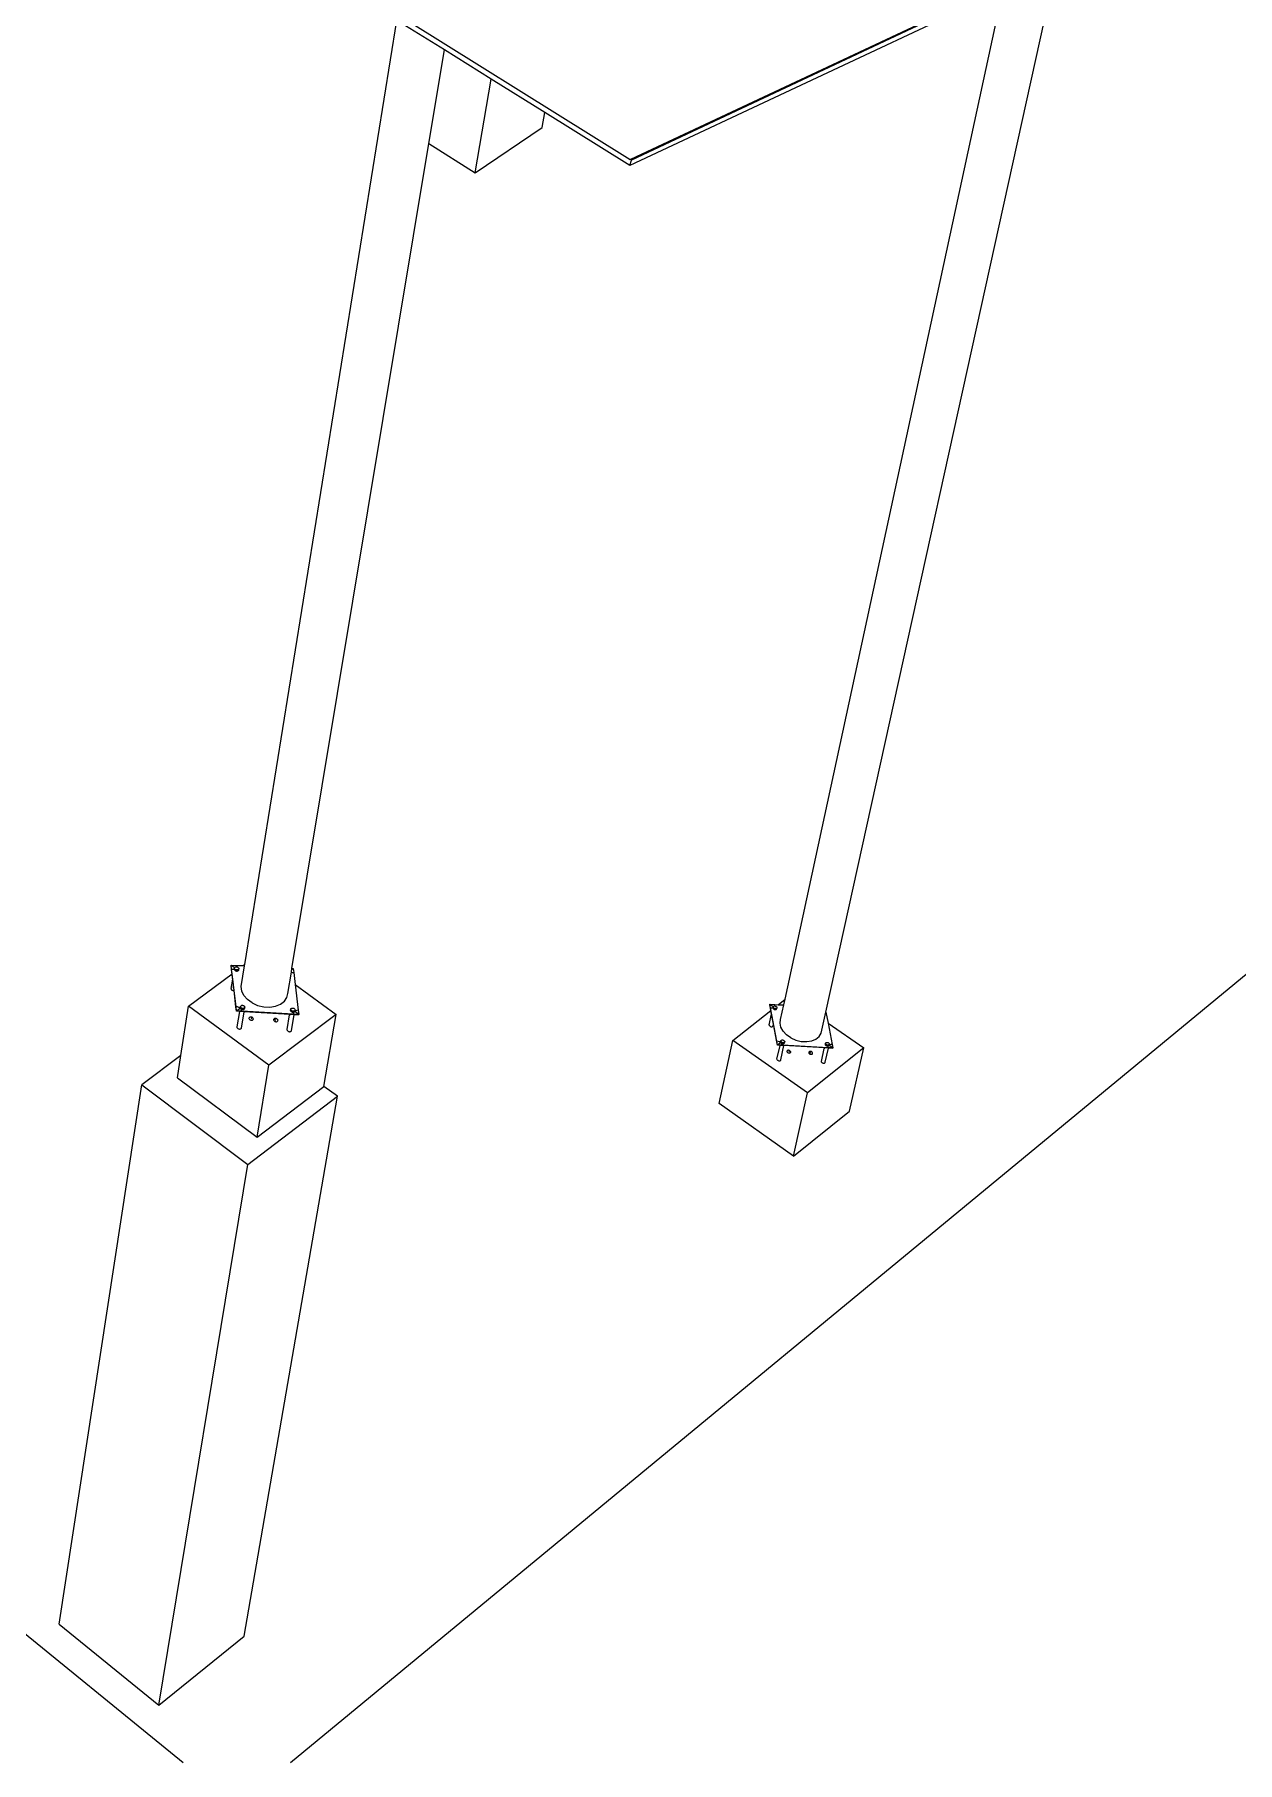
# Model space of a CAD drawing. Header units: inches. Extents: x -1925 to 2960, y -1726 to 1726.
# Drawn here: x 955 to 1774, y -1726 to -549 of the extents above; entities that cross this region are included whole.
import ezdxf

# ---------------------------------------------------------------- set-up
doc = ezdxf.new("R2010")
doc.units = ezdxf.units.IN
doc.header["$MEASUREMENT"] = 0

msp = doc.modelspace()

# ---------------------------------------------------------------- linework, layer by layer
for p, q in [((-1358.5, 240.4), (1056, -1726)), ((1129.2, -1726), (2617.3, -498.7)), ((1493.9, -1214.8), (1650.9, -502.7)), ((1176.2, -518.8), (1360.6, -633.9)), ((1600.6, -525.2), (1360.3, -638.2)), ((1601.2, -521.2), (1360.9, -634.1)), ((1601.8, -521.5), (1361.5, -634.4)), ((1466.2, -1206.1), (1614.4, -519.8)), ((1098, -1182.4), (1201.7, -539.2)), ((1234.1, -559.4), (1201.7, -539.2)), ((1223.5, -623), (1234.1, -559.4)), ((1265.9, -579.3), (1234.1, -559.4)), ((1255, -643), (1265.9, -579.3)), ((1302.4, -602.1), (1265.9, -579.3)), ((1300.6, -612.3), (1302.4, -602.1)), ((1360.3, -638.2), (1302.4, -602.1)), ((1130.2, -1185.2), (1223.5, -623)), ((1223.5, -623), (1255, -643)), ((1255, -643), (1300.6, -612.3)), ((1360.3, -638.2), (1361.5, -634.4)), ((1360.9, -634.1), (1360.6, -633.9)), ((1361.5, -634.4), (1360.9, -634.1)), ((1059.7, -1210.7), (1089.4, -1188.7)), ((1088.7, -1183.1), (1088.8, -1182.8)), ((1089.1, -1185.8), (1088.7, -1183.1)), ((1089.1, -1185.5), (1088.8, -1182.8)), ((1088.8, -1182.8), (1092.5, -1183)), ((1088.8, -1182.8), (1091.2, -1184.5)), ((1089.1, -1185.5), (1090.1, -1185.5)), ((1092.1, -1211.2), (1089.1, -1185.5)), ((1089.1, -1185.8), (1089.1, -1185.5)), ((1089.4, -1188.7), (1089.1, -1185.8)), ((1089.8, -1192.5), (1089.4, -1188.7)), ((1090.1, -1185.5), (1090.9, -1185.2)), ((1090.9, -1185.2), (1091, -1185.2)), ((1091.1, -1185.2), (1090.9, -1185.4)), ((1090.9, -1185.4), (1090.9, -1185.7)), ((1091, -1185.5), (1090.9, -1185.7)), ((1090.9, -1185.7), (1091, -1186)), ((1091, -1185.2), (1091.1, -1184.7)), ((1091, -1185.2), (1091.1, -1185.1)), ((1091, -1185.4), (1091.1, -1185.2)), ((1091.1, -1185.2), (1091, -1185.3)), ((1091, -1185.3), (1091, -1185.2)), ((1091, -1185.3), (1091, -1185.5)), ((1091, -1185.4), (1091, -1185.3)), ((1091, -1185.7), (1091, -1185.4)), ((1091.1, -1186), (1091, -1185.7)), ((1091, -1186), (1091.2, -1186.3)), ((1091.1, -1184.7), (1091.2, -1184.5)), ((1091.1, -1185), (1091.1, -1184.7)), ((1091.1, -1185.1), (1091.1, -1185)), ((1091.1, -1185.1), (1091.1, -1185.2)), ((1091.1, -1185.1), (1091.1, -1185.1)), ((1091.1, -1185.2), (1091.1, -1185.1)), ((1091.1, -1185.1), (1091.1, -1185.2)), ((1091.1, -1185.2), (1091.1, -1185.2)), ((1091.2, -1185.3), (1091.1, -1185.2)), ((1091.2, -1186.2), (1091.1, -1186)), ((1091.2, -1184.5), (1091.4, -1184.3)), ((1091.3, -1185.5), (1091.2, -1185.3)), ((1091.2, -1186.2), (1091.5, -1186.5)), ((1091.2, -1186.3), (1091.5, -1186.5)), ((1091.6, -1185.8), (1091.3, -1185.5)), ((1091.4, -1184.3), (1091.7, -1184.1)), ((1091.8, -1186.7), (1091.5, -1186.5)), ((1091.5, -1186.5), (1091.8, -1186.7)), ((1091.9, -1186), (1091.6, -1185.8)), ((1091.7, -1184.1), (1092, -1184.1)), ((1091.8, -1186.7), (1092.2, -1186.8)), ((1091.8, -1186.7), (1092.1, -1186.8)), ((1092.3, -1186.1), (1091.9, -1186)), ((1092, -1184.1), (1092.3, -1184.1)), ((1092.1, -1186.8), (1092.5, -1186.9)), ((1092.2, -1186.8), (1092.5, -1186.8)), ((1092.3, -1184.1), (1092.5, -1183.7)), ((1092.3, -1184.1), (1092.4, -1184)), ((1092.6, -1186.1), (1092.3, -1186.1)), ((1092.4, -1184), (1092.8, -1184.1)), ((1092.5, -1183.7), (1092.5, -1183)), ((1092.5, -1183), (1096.8, -1183.2)), ((1092.9, -1186.8), (1092.5, -1186.8)), ((1092.5, -1186.9), (1092.5, -1186.8)), ((1092.5, -1186.9), (1092.9, -1186.9)), ((1093, -1186.1), (1092.6, -1186.1)), ((1092.8, -1184.1), (1093.1, -1184.2)), ((1092.9, -1186.8), (1093.2, -1186.7)), ((1092.9, -1186.9), (1093.3, -1186.8)), ((1093.3, -1186), (1093, -1186.1)), ((1093.1, -1184.2), (1093.4, -1184.4)), ((1093.5, -1186.6), (1093.2, -1186.7)), ((1093.6, -1185.9), (1093.3, -1186)), ((1093.3, -1186.8), (1093.5, -1186.6)), ((1093.4, -1184.4), (1093.7, -1184.6)), ((1093.5, -1186.6), (1093.7, -1186.4)), ((1093.5, -1186.6), (1093.7, -1186.4)), ((1093.8, -1185.7), (1093.6, -1185.9)), ((1093.7, -1184.6), (1093.9, -1184.9)), ((1093.8, -1186.1), (1093.7, -1186.4)), ((1093.7, -1186.4), (1093.9, -1186.1)), ((1093.9, -1185.4), (1093.8, -1185.7)), ((1093.9, -1185.8), (1093.8, -1185.7)), ((1093.8, -1185.7), (1093.8, -1185.7)), ((1093.9, -1185.9), (1093.8, -1185.7)), ((1093.8, -1185.8), (1093.8, -1185.9)), ((1093.8, -1185.9), (1093.8, -1185.9)), ((1093.8, -1185.9), (1093.8, -1186.1)), ((1093.8, -1185.9), (1093.8, -1185.9)), ((1093.8, -1186.1), (1093.9, -1185.9)), ((1093.8, -1185.9), (1093.9, -1185.9)), ((1093.9, -1184.9), (1093.9, -1185.2)), ((1093.9, -1185.2), (1093.9, -1185.4)), ((1093.9, -1185.8), (1093.9, -1185.4)), ((1093.9, -1185.9), (1093.9, -1185.8)), ((1093.9, -1185.9), (1093.9, -1185.8)), ((1093.9, -1185.9), (1093.9, -1185.9)), ((1093.9, -1185.9), (1093.9, -1185.9)), ((1093.9, -1185.9), (1093.9, -1185.9)), ((1093.9, -1185.9), (1093.9, -1185.9)), ((1093.9, -1185.9), (1093.9, -1185.9)), ((1093.9, -1186.1), (1093.9, -1185.9)), ((1095.6, -1197.5), (1097.8, -1183.3)), ((1096.8, -1183.2), (1098, -1182.4)), ((1096.8, -1183.2), (1097.8, -1183.3)), ((1097.8, -1183.3), (1098, -1182.4)), ((1127.4, -1202.1), (1129.8, -1187.6)), ((1129.8, -1187.6), (1130.2, -1185.2)), ((1129.8, -1187.6), (1130.4, -1187.8)), ((1130, -1185.8), (1130.9, -1185.2)), ((1130.2, -1185.2), (1131, -1185.2)), ((1130.4, -1187.8), (1131.4, -1187.9)), ((1131, -1185.2), (1131.4, -1187.9)), ((1131.4, -1187.9), (1132.4, -1196.1)), ((1088.8, -1198.7), (1089.8, -1192.5)), ((1088.8, -1198.7), (1088.8, -1199)), ((1088.9, -1198.7), (1088.8, -1198.7)), ((1088.9, -1199.3), (1088.8, -1199)), ((1089.1, -1199.6), (1088.9, -1199.3)), ((1089.1, -1199.6), (1089.3, -1199.8)), ((1089.3, -1199.8), (1089.6, -1200)), ((1089.6, -1200), (1090, -1200.1)), ((1090.7, -1200.2), (1089.8, -1192.5)), ((1090.2, -1198), (1090, -1198)), ((1090, -1200.1), (1090.4, -1200.2)), ((1090.3, -1198.1), (1090.2, -1198)), ((1090.4, -1200.2), (1090.7, -1200.2)), ((1092, -1211.5), (1090.7, -1200.2)), ((1096, -1200.5), (1095.6, -1197.5)), ((1097.4, -1203.5), (1096, -1200.5)), ((1132.4, -1196.1), (1160.4, -1216.5)), ((1132.4, -1196.1), (1134.5, -1213.6)), ((1054.4, -1244.5), (1059.7, -1210.7)), ((1114.5, -1251), (1059.7, -1210.7)), ((1092, -1211.5), (1092.1, -1211.2)), ((1092.3, -1214.3), (1092, -1211.5)), ((1093, -1211.3), (1092.1, -1211.2)), ((1092.4, -1213.9), (1092.1, -1211.2)), ((1092.4, -1213.9), (1094.8, -1212.2)), ((1094, -1211.7), (1093, -1211.3)), ((1094.8, -1212.1), (1094, -1211.7)), ((1095.5, -1212.7), (1094.8, -1212.1)), ((1095.1, -1211.3), (1095, -1211.6)), ((1095, -1211.6), (1095.2, -1211.4)), ((1095.1, -1211.5), (1095, -1211.6)), ((1095, -1211.6), (1095.1, -1211.5)), ((1095, -1211.6), (1095, -1211.9)), ((1095, -1211.9), (1095, -1211.6)), ((1095, -1211.6), (1095, -1211.9)), ((1095.1, -1212.2), (1095, -1211.9)), ((1095, -1211.9), (1095.1, -1212.2)), ((1095.1, -1211.2), (1095.2, -1210.9)), ((1095.1, -1211.5), (1095.2, -1210.9)), ((1095.2, -1211.3), (1095.1, -1211.2)), ((1095.2, -1211.3), (1095.1, -1211.4)), ((1095.2, -1211.3), (1095.1, -1211.3)), ((1095.1, -1211.4), (1095.1, -1211.5)), ((1095.3, -1212.4), (1095.1, -1212.2)), ((1095.1, -1212.2), (1095.2, -1212.5)), ((1095.2, -1210.9), (1095.3, -1210.7)), ((1095.2, -1211.4), (1095.2, -1211.3)), ((1095.2, -1211.5), (1095.2, -1211.3)), ((1095.2, -1211.3), (1095.2, -1211.3)), ((1095.4, -1211.7), (1095.2, -1211.5)), ((1095.3, -1210.7), (1095.5, -1210.5)), ((1095.5, -1212.6), (1095.3, -1212.4)), ((1095.6, -1212), (1095.4, -1211.7)), ((1095.5, -1210.5), (1095.8, -1210.3)), ((1096, -1212.1), (1095.6, -1212)), ((1095.8, -1210.3), (1096.1, -1210.2)), ((1096.3, -1212.3), (1096, -1212.1)), ((1096.1, -1210.2), (1096.5, -1210.2)), ((1096.5, -1212.3), (1096.3, -1212.3)), ((1096.5, -1210.2), (1096.8, -1210.3)), ((1096.6, -1213), (1096.5, -1212.3)), ((1096.7, -1212.3), (1096.5, -1212.3)), ((1097.1, -1212.3), (1096.7, -1212.3)), ((1096.8, -1210.3), (1097.2, -1210.4)), ((1097.4, -1212.2), (1097.1, -1212.3)), ((1097.2, -1210.4), (1097.5, -1210.6)), ((1099.8, -1206.3), (1097.4, -1203.5)), ((1097.7, -1212.1), (1097.4, -1212.2)), ((1097.5, -1210.6), (1097.8, -1210.8)), ((1097.9, -1211.9), (1097.7, -1212.1)), ((1097.8, -1212.1), (1097.7, -1212.1)), ((1097.7, -1212.1), (1097.7, -1212.1)), ((1097.8, -1210.8), (1097.9, -1211.1)), ((1097.8, -1212.6), (1097.9, -1212.3)), ((1097.8, -1212.6), (1097.9, -1212.3)), ((1097.8, -1212.6), (1097.9, -1212.4)), ((1097.9, -1211.1), (1098, -1211.4)), ((1098, -1211.6), (1097.9, -1211.9)), ((1097.9, -1212.1), (1098, -1211.6)), ((1097.9, -1211.9), (1097.9, -1211.9)), ((1097.9, -1211.9), (1097.9, -1211.9)), ((1098, -1212), (1097.9, -1212)), ((1097.9, -1212.1), (1098, -1212)), ((1097.9, -1212.4), (1098, -1212.1)), ((1097.9, -1212.3), (1097.9, -1212.1)), ((1097.9, -1212.1), (1098, -1212.1)), ((1097.9, -1212.1), (1097.9, -1212.1)), ((1097.9, -1212.3), (1097.9, -1212.1)), ((1098, -1211.4), (1098, -1211.6)), ((1103.1, -1208.6), (1099.8, -1206.3)), ((1103.1, -1208.6), (1106.8, -1210.3)), ((1106.8, -1210.3), (1111, -1211.3)), ((1111, -1211.3), (1115.1, -1211.5)), ((1115.1, -1211.5), (1119, -1210.9)), ((1119, -1210.9), (1122.4, -1209.5)), ((1122.4, -1209.5), (1125, -1207.5)), ((1125, -1207.5), (1126.7, -1205)), ((1126.7, -1205), (1127.4, -1202.1)), ((1129.5, -1212.5), (1129.7, -1212.3)), ((1129.7, -1212.3), (1130, -1212.2)), ((1130, -1212.2), (1130.3, -1212.1)), ((1130.3, -1212.1), (1130.7, -1212.1)), ((1130.7, -1212.1), (1131.1, -1212.1)), ((1131.1, -1212.1), (1131.4, -1212.2)), ((1131.4, -1212.2), (1131.8, -1212.4)), ((1131.8, -1212.4), (1132, -1212.7)), ((1455.7, -1209.8), (1455.8, -1209.5)), ((1456.2, -1212.2), (1455.7, -1209.8)), ((1456.3, -1211.9), (1455.8, -1209.5)), ((1455.8, -1209.5), (1459.1, -1209.7)), ((1455.8, -1209.5), (1458.1, -1211.1)), ((1456.2, -1212.2), (1456.3, -1211.9)), ((1456.5, -1213.7), (1456.2, -1212.2)), ((1456.3, -1211.9), (1457.1, -1211.9)), ((1460.6, -1234.7), (1456.3, -1211.9)), ((1457.1, -1211.9), (1457.9, -1211.7)), ((1457.9, -1211.8), (1458, -1211.6)), ((1457.9, -1211.7), (1458, -1211.6)), ((1458, -1211.6), (1457.9, -1211.8)), ((1458, -1211.7), (1457.9, -1211.9)), ((1457.9, -1211.8), (1458, -1211.7)), ((1457.9, -1212.1), (1457.9, -1211.8)), ((1457.9, -1211.8), (1457.9, -1212.1)), ((1457.9, -1211.9), (1457.9, -1212.1)), ((1457.9, -1212.1), (1458, -1212.4)), ((1458, -1212.3), (1457.9, -1212.1)), ((1458, -1211.6), (1458.1, -1211.2)), ((1458.1, -1211.5), (1458, -1211.6)), ((1458, -1211.6), (1458.1, -1211.5)), ((1458, -1211.6), (1458.1, -1211.5)), ((1458.1, -1211.5), (1458, -1211.6)), ((1458, -1211.6), (1458, -1211.6)), ((1458, -1211.6), (1458, -1211.7)), ((1458, -1211.7), (1458, -1211.6)), ((1458, -1211.6), (1458, -1211.6)), ((1458.2, -1212.5), (1458, -1212.3)), ((1458, -1212.4), (1458.2, -1212.6)), ((1458.1, -1211), (1458.3, -1210.8)), ((1458.1, -1211.2), (1458.1, -1211)), ((1458.1, -1211.5), (1458.1, -1211.2)), ((1458.1, -1211.5), (1458.1, -1211.5)), ((1458.1, -1211.7), (1458.1, -1211.5)), ((1458.1, -1211.5), (1458.1, -1211.5)), ((1458.1, -1211.5), (1458.1, -1211.5)), ((1458.1, -1211.5), (1458.1, -1211.5)), ((1458.1, -1211.5), (1458.1, -1211.5)), ((1458.3, -1211.9), (1458.1, -1211.7)), ((1458.3, -1210.8), (1458.5, -1210.7)), ((1458.6, -1212.1), (1458.3, -1211.9)), ((1458.5, -1210.7), (1458.8, -1210.6)), ((1458.8, -1212.3), (1458.6, -1212.1)), ((1458.8, -1210.6), (1459, -1210.6)), ((1459.2, -1212.4), (1458.8, -1212.3)), ((1459, -1210.6), (1459.1, -1210.3)), ((1459, -1210.6), (1459.1, -1210.6)), ((1459.1, -1210.3), (1459.1, -1209.7)), ((1459.1, -1209.7), (1461.4, -1209.8)), ((1459.1, -1210.6), (1459.5, -1210.7)), ((1459.5, -1212.5), (1459.2, -1212.4)), ((1459.5, -1210.7), (1459.8, -1210.8)), ((1459.8, -1210.8), (1460.1, -1210.9)), ((1460.1, -1212.4), (1459.8, -1212.5)), ((1460.1, -1210.9), (1460.3, -1211.1)), ((1460.3, -1212.3), (1460.1, -1212.4)), ((1460.3, -1211.1), (1460.5, -1211.4)), ((1460.5, -1212.1), (1460.3, -1212.3)), ((1460.5, -1211.4), (1460.6, -1211.6)), ((1460.6, -1211.9), (1460.5, -1212.1)), ((1460.5, -1212.2), (1460.6, -1211.9)), ((1460.5, -1212.2), (1460.5, -1212.2)), ((1460.5, -1212.3), (1460.5, -1212.2)), ((1460.5, -1212.3), (1460.5, -1212.2)), ((1460.5, -1212.2), (1460.5, -1212.2)), ((1460.5, -1212.3), (1460.5, -1212.2)), ((1460.5, -1212.2), (1460.5, -1212.2)), ((1460.5, -1212.2), (1460.5, -1212.2)), ((1460.5, -1212.3), (1460.5, -1212.5)), ((1460.5, -1212.3), (1460.5, -1212.3)), ((1460.5, -1212.5), (1460.5, -1212.3)), ((1460.5, -1212.3), (1460.5, -1212.3)), ((1460.5, -1212.3), (1460.5, -1212.3)), ((1460.5, -1212.5), (1460.5, -1212.3)), ((1460.6, -1211.6), (1460.6, -1211.9)), ((1461.4, -1209.8), (1466.2, -1206.1)), ((1461.4, -1209.8), (1465.3, -1210)), ((1463.1, -1220), (1465.3, -1210)), ((1465.3, -1210), (1466.2, -1206.1)), ((1092.3, -1214.3), (1092.4, -1213.9)), ((1094.6, -1214.4), (1092.3, -1214.3)), ((1096.1, -1214.2), (1092.4, -1213.9)), ((1092.9, -1224.9), (1094.6, -1214.4)), ((1096.1, -1214.5), (1094.6, -1214.4)), ((1095.2, -1212.5), (1095.5, -1212.7)), ((1095.5, -1212.6), (1095.9, -1212.8)), ((1095.9, -1213.4), (1095.5, -1212.7)), ((1095.5, -1212.7), (1095.8, -1212.9)), ((1095.8, -1212.9), (1096.2, -1213)), ((1095.8, -1225.7), (1097.6, -1214.6)), ((1095.9, -1212.8), (1096.2, -1213)), ((1096.1, -1214.2), (1095.9, -1213.4)), ((1096.1, -1214.5), (1096.1, -1214.2)), ((1131.1, -1216.2), (1096.1, -1214.2)), ((1097.6, -1214.6), (1096.1, -1214.5)), ((1096.2, -1213), (1096.6, -1213.1)), ((1096.6, -1213), (1096.2, -1213)), ((1096.6, -1213), (1097, -1213)), ((1096.6, -1213.1), (1097, -1213)), ((1096.6, -1213.1), (1097, -1213.1)), ((1097, -1213), (1097.3, -1212.9)), ((1097, -1213), (1097.3, -1212.9)), ((1097, -1213.1), (1097.3, -1213)), ((1097.3, -1212.9), (1097.6, -1212.8)), ((1097.3, -1213), (1097.6, -1212.8)), ((1097.3, -1212.9), (1097.6, -1212.8)), ((1097.6, -1212.8), (1097.8, -1212.6)), ((1097.8, -1212.6), (1097.6, -1212.8)), ((1097.6, -1212.8), (1097.8, -1212.6)), ((1128.7, -1216.4), (1097.6, -1214.6)), ((1101, -1218.7), (1100.9, -1218.9)), ((1100.9, -1218.9), (1100.9, -1219.2)), ((1100.9, -1219.2), (1101, -1219.5)), ((1101.2, -1218.5), (1101, -1218.7)), ((1101, -1219.5), (1101.2, -1219.8)), ((1101.5, -1218.3), (1101.2, -1218.5)), ((1101.2, -1219.8), (1101.4, -1220)), ((1101.4, -1220), (1101.7, -1220.2)), ((1101.9, -1218.2), (1101.5, -1218.3)), ((1101.7, -1220.2), (1102.1, -1220.3)), ((1102.2, -1218.2), (1101.9, -1218.2)), ((1102.1, -1220.3), (1102.5, -1220.4)), ((1102.6, -1218.3), (1102.2, -1218.2)), ((1102.4, -1219.3), (1103.3, -1218.6)), ((1102.5, -1220.4), (1102.9, -1220.4)), ((1103, -1218.4), (1102.6, -1218.3)), ((1102.9, -1220.4), (1103.2, -1220.3)), ((1103.3, -1218.6), (1103, -1218.4)), ((1103.2, -1220.3), (1103.5, -1220.1)), ((1103.6, -1218.8), (1103.3, -1218.6)), ((1103.5, -1220.1), (1103.7, -1219.9)), ((1103.8, -1219.1), (1103.6, -1218.8)), ((1103.7, -1219.9), (1103.8, -1219.7)), ((1103.9, -1219.4), (1103.8, -1219.1)), ((1103.8, -1219.7), (1103.9, -1219.4)), ((1160.4, -1216.5), (1114.5, -1251)), ((1117.8, -1219.7), (1117.7, -1219.9)), ((1117.7, -1219.9), (1117.7, -1220.2)), ((1117.7, -1220.2), (1117.8, -1220.5)), ((1118, -1219.4), (1117.8, -1219.7)), ((1117.8, -1220.5), (1118, -1220.7)), ((1118.3, -1219.3), (1118, -1219.4)), ((1118, -1219.4), (1119.2, -1220.3)), ((1118, -1220.7), (1118.2, -1221)), ((1118.2, -1221), (1118.5, -1221.2)), ((1118.7, -1219.2), (1118.3, -1219.3)), ((1118.5, -1221.2), (1118.9, -1221.3)), ((1119, -1219.2), (1118.7, -1219.2)), ((1118.9, -1221.3), (1119.3, -1221.4)), ((1119.4, -1219.2), (1119, -1219.2)), ((1119.3, -1221.4), (1119.7, -1221.4)), ((1119.8, -1219.4), (1119.4, -1219.2)), ((1119.7, -1221.4), (1120, -1221.3)), ((1120.1, -1219.6), (1119.8, -1219.4)), ((1120, -1221.3), (1120.3, -1221.1)), ((1120.4, -1219.8), (1120.1, -1219.6)), ((1120.3, -1221.1), (1120.5, -1220.9)), ((1120.6, -1220.1), (1120.4, -1219.8)), ((1120.5, -1220.9), (1120.6, -1220.6)), ((1120.7, -1220.4), (1120.6, -1220.1)), ((1120.6, -1220.6), (1120.7, -1220.4)), ((1127, -1226.7), (1128.6, -1216.8)), ((1128.7, -1216.7), (1128.6, -1216.8)), ((1128.6, -1217.1), (1128.7, -1216.7)), ((1128.6, -1216.8), (1128.6, -1217.1)), ((1128.7, -1216.7), (1128.7, -1216.4)), ((1131.1, -1216.5), (1128.7, -1216.4)), ((1129.4, -1213.2), (1129.2, -1213.4)), ((1129.2, -1213.4), (1129.2, -1213.7)), ((1129.2, -1213.7), (1129.3, -1214)), ((1129.3, -1213.4), (1129.4, -1212.8)), ((1129.3, -1213.4), (1129.4, -1213.2)), ((1129.3, -1213.7), (1129.3, -1213.4)), ((1129.4, -1214), (1129.3, -1213.7)), ((1129.3, -1214), (1129.5, -1214.2)), ((1129.4, -1212.8), (1129.5, -1212.5)), ((1129.4, -1213), (1129.4, -1212.8)), ((1129.4, -1213.2), (1129.4, -1213)), ((1129.4, -1213.1), (1129.4, -1213.2)), ((1129.4, -1213.2), (1129.4, -1213.2)), ((1129.5, -1213.3), (1129.4, -1213.2)), ((1129.5, -1214.3), (1129.4, -1214)), ((1129.7, -1213.6), (1129.5, -1213.3)), ((1129.5, -1214.2), (1129.7, -1214.5)), ((1129.8, -1214.5), (1129.5, -1214.3)), ((1129.9, -1213.8), (1129.7, -1213.6)), ((1129.7, -1214.5), (1130.1, -1214.7)), ((1129.8, -1214.5), (1130.1, -1214.7)), ((1130.2, -1214), (1129.9, -1213.8)), ((1129.9, -1227.4), (1131.8, -1216.6)), ((1130.1, -1214.7), (1130.4, -1214.8)), ((1130.5, -1214.8), (1130.1, -1214.7)), ((1130.6, -1214.1), (1130.2, -1214)), ((1130.4, -1214.8), (1130.8, -1214.9)), ((1130.5, -1214.8), (1130.8, -1214.9)), ((1131, -1214.2), (1130.6, -1214.1)), ((1130.8, -1214.9), (1130.8, -1214.9)), ((1130.9, -1214.9), (1130.8, -1214.9)), ((1131.2, -1214.9), (1130.9, -1214.9)), ((1130.9, -1214.9), (1131.2, -1214.9)), ((1131.3, -1214.2), (1131, -1214.2)), ((1131.2, -1215.5), (1131.1, -1216.2)), ((1131.1, -1216.5), (1131.1, -1216.2)), ((1134.9, -1216.4), (1131.1, -1216.2)), ((1131.8, -1216.6), (1131.1, -1216.5)), ((1131.4, -1214.8), (1131.2, -1215.5)), ((1131.2, -1214.8), (1131.2, -1214.9)), ((1131.5, -1214.8), (1131.2, -1214.8)), ((1131.2, -1214.9), (1131.6, -1214.8)), ((1131.7, -1214.1), (1131.3, -1214.2)), ((1131.5, -1214.8), (1131.4, -1214.8)), ((1131.5, -1214.8), (1131.8, -1214.6)), ((1131.5, -1214.8), (1131.5, -1214.8)), ((1131.6, -1214.8), (1131.9, -1214.6)), ((1131.9, -1213.9), (1131.7, -1214.1)), ((1132, -1214.4), (1131.8, -1214.6)), ((1134.8, -1216.7), (1131.8, -1216.6)), ((1132.1, -1213.7), (1131.9, -1213.9)), ((1132.2, -1213.9), (1131.9, -1213.9)), ((1131.9, -1213.9), (1131.9, -1213.9)), ((1132, -1214.3), (1131.9, -1214.4)), ((1131.9, -1214.6), (1132.1, -1214.4)), ((1132, -1212.7), (1132.2, -1212.9)), ((1132.1, -1214.2), (1132, -1214.3)), ((1132, -1214.4), (1132.1, -1214.2)), ((1132, -1214.4), (1132.1, -1214.2)), ((1132, -1214.4), (1132, -1214.3)), ((1132, -1214.4), (1132, -1214.4)), ((1132.1, -1214.4), (1132, -1214.4)), ((1132.3, -1213.5), (1132.1, -1213.7)), ((1132.2, -1213.8), (1132.1, -1213.7)), ((1132.1, -1213.7), (1132.2, -1213.9)), ((1132.1, -1213.7), (1132.1, -1213.7)), ((1132.1, -1213.7), (1132.1, -1213.7)), ((1132.2, -1213.8), (1132.1, -1213.7)), ((1132.7, -1213.9), (1132.1, -1214.2)), ((1132.1, -1214.2), (1132.2, -1214)), ((1132.1, -1214.2), (1132.2, -1214.1)), ((1132.1, -1214.2), (1132.1, -1214.2)), ((1132.1, -1214.2), (1132.1, -1214.2)), ((1132.1, -1214.4), (1132.2, -1214.2)), ((1134.9, -1216.4), (1132.1, -1214.4)), ((1132.1, -1214.4), (1132.1, -1214.4)), ((1132.1, -1214.4), (1132.1, -1214.4)), ((1132.2, -1212.9), (1132.3, -1213.2)), ((1132.2, -1214), (1132.3, -1213.5)), ((1132.2, -1213.9), (1132.2, -1213.8)), ((1132.2, -1213.9), (1132.2, -1213.9)), ((1132.2, -1214.2), (1132.2, -1213.9)), ((1132.2, -1213.9), (1132.2, -1213.9)), ((1132.2, -1214.1), (1132.2, -1214)), ((1132.3, -1213.2), (1132.3, -1213.5)), ((1133.6, -1213.7), (1132.7, -1213.9)), ((1134.5, -1213.6), (1133.6, -1213.7)), ((1134.5, -1213.6), (1134.9, -1216.4)), ((1134.8, -1216.7), (1134.9, -1216.4)), ((1152, -1265.5), (1160.4, -1216.5)), ((1430.5, -1234.1), (1456.5, -1213.7)), ((1455.4, -1223.5), (1457, -1216.2)), ((1455.5, -1223.3), (1455.4, -1223.5)), ((1455.4, -1223.5), (1455.4, -1223.8)), ((1455.5, -1224), (1455.4, -1223.8)), ((1455.5, -1223.3), (1455.5, -1223.3)), ((1455.6, -1224.3), (1455.5, -1224)), ((1457, -1216.2), (1456.5, -1213.7)), ((1458.2, -1223), (1457, -1216.2)), ((1458, -1223.9), (1457.9, -1223.8)), ((1457.9, -1224.4), (1458, -1224.2)), ((1458, -1224.2), (1458.2, -1223)), ((1458, -1224.2), (1458, -1223.9)), ((1458.4, -1212.8), (1458.2, -1212.5)), ((1458.2, -1212.6), (1458.4, -1212.8)), ((1460.5, -1235), (1458.2, -1223)), ((1458.4, -1212.8), (1458.7, -1212.9)), ((1458.4, -1212.8), (1458.7, -1213)), ((1458.7, -1212.9), (1459, -1213)), ((1458.7, -1213), (1459, -1213.1)), ((1459, -1213), (1459.4, -1213.1)), ((1459, -1213.1), (1459.4, -1213.1)), ((1459.7, -1213.1), (1459.4, -1213.1)), ((1459.4, -1213.1), (1459.4, -1213.1)), ((1459.4, -1213.1), (1459.7, -1213.1)), ((1459.8, -1212.5), (1459.5, -1212.5)), ((1459.7, -1213.1), (1460, -1213)), ((1459.7, -1213.1), (1460, -1213)), ((1460.2, -1212.9), (1460, -1213)), ((1460, -1213), (1460.2, -1212.9)), ((1460.2, -1212.9), (1460.4, -1212.7)), ((1460.2, -1212.9), (1460.4, -1212.7)), ((1460.5, -1212.5), (1460.4, -1212.7)), ((1460.4, -1212.7), (1460.5, -1212.5)), ((1462.7, -1222.5), (1463.1, -1220)), ((1463.3, -1225.2), (1462.7, -1222.5)), ((1490.7, -1229.2), (1493.9, -1214.8)), ((1493.9, -1214.8), (1495.4, -1222.4)), ((1495.4, -1222.4), (1519.7, -1239.3)), ((1495.4, -1222.4), (1498.2, -1236.9)), ((1092.8, -1225.2), (1092.9, -1224.9)), ((1092.9, -1225.5), (1092.8, -1225.2)), ((1093.1, -1225.8), (1092.9, -1225.5)), ((1093.1, -1225.8), (1093.4, -1226)), ((1093.4, -1226), (1093.7, -1226.2)), ((1093.7, -1226.2), (1094.1, -1226.3)), ((1094.1, -1226.3), (1094.4, -1226.4)), ((1094.4, -1226.4), (1094.8, -1226.4)), ((1094.8, -1226.4), (1095.2, -1226.3)), ((1095.2, -1226.3), (1095.5, -1226.1)), ((1095.5, -1226.1), (1095.7, -1225.9)), ((1095.7, -1225.9), (1095.8, -1225.7)), ((1127, -1227), (1127, -1226.7)), ((1127.1, -1227.3), (1127, -1227)), ((1127.2, -1227.6), (1127.1, -1227.3)), ((1127.2, -1227.6), (1127.5, -1227.8)), ((1127.5, -1227.8), (1127.8, -1228)), ((1127.8, -1228), (1128.2, -1228.1)), ((1128.2, -1228.1), (1128.6, -1228.2)), ((1128.6, -1228.2), (1129, -1228.2)), ((1129, -1228.2), (1129.3, -1228.1)), ((1129.3, -1228.1), (1129.6, -1227.9)), ((1129.6, -1227.9), (1129.7, -1227.8)), ((1129.7, -1227.8), (1129.8, -1227.7)), ((1129.8, -1227.7), (1129.9, -1227.4)), ((1421.3, -1277.2), (1430.5, -1234.1)), ((1481.4, -1269.9), (1430.5, -1234.1)), ((1455.6, -1224.3), (1455.9, -1224.5)), ((1455.9, -1224.5), (1456.2, -1224.7)), ((1456.2, -1224.7), (1456.5, -1224.8)), ((1456.5, -1224.8), (1456.9, -1224.8)), ((1456.9, -1224.8), (1457.2, -1224.8)), ((1457.2, -1224.8), (1457.5, -1224.7)), ((1457.5, -1224.7), (1457.7, -1224.6)), ((1457.7, -1224.6), (1457.9, -1224.4)), ((1460.5, -1235), (1460.6, -1234.7)), ((1461, -1237.4), (1460.5, -1235)), ((1461.4, -1234.8), (1460.6, -1234.7)), ((1461, -1237.1), (1460.6, -1234.7)), ((1461, -1237.1), (1463, -1235.5)), ((1462.3, -1235.1), (1461.4, -1234.8)), ((1463, -1235.5), (1462.3, -1235.1)), ((1463.7, -1236.1), (1463, -1235.5)), ((1463.2, -1235.1), (1463.3, -1234.8)), ((1463.3, -1234.8), (1463.2, -1235)), ((1463.3, -1234.9), (1463.2, -1235.1)), ((1463.2, -1235.1), (1463.3, -1234.9)), ((1463.2, -1235), (1463.2, -1235.3)), ((1463.2, -1235.1), (1463.2, -1235.3)), ((1463.2, -1235.3), (1463.2, -1235.1)), ((1463.3, -1235.5), (1463.2, -1235.3)), ((1463.2, -1235.3), (1463.3, -1235.6)), ((1464.8, -1227.9), (1463.3, -1225.2)), ((1463.3, -1234.4), (1463.4, -1234.2)), ((1463.4, -1234.7), (1463.3, -1234.4)), ((1463.3, -1234.9), (1463.3, -1234.4)), ((1463.3, -1234.7), (1463.3, -1234.8)), ((1463.3, -1234.8), (1463.3, -1234.8)), ((1463.3, -1234.8), (1463.3, -1234.8)), ((1463.3, -1234.8), (1463.3, -1234.9)), ((1463.5, -1235.8), (1463.3, -1235.5)), ((1463.3, -1235.6), (1463.5, -1235.8)), ((1463.4, -1234.2), (1463.6, -1234)), ((1463.4, -1234.9), (1463.4, -1234.7)), ((1463.6, -1235.2), (1463.4, -1234.9)), ((1463.5, -1235.8), (1463.7, -1236)), ((1463.7, -1236), (1463.5, -1235.8)), ((1463.6, -1234), (1463.8, -1233.9)), ((1463.9, -1235.4), (1463.6, -1235.2)), ((1463.7, -1236), (1464, -1236.1)), ((1463.8, -1233.9), (1464.1, -1233.8)), ((1464.1, -1235.5), (1463.9, -1235.4)), ((1464.1, -1233.8), (1464.4, -1233.8)), ((1464.5, -1235.7), (1464.1, -1235.5)), ((1464.4, -1233.8), (1464.8, -1233.9)), ((1464.8, -1235.7), (1464.5, -1235.7)), ((1467.1, -1230.3), (1464.8, -1227.9)), ((1464.8, -1233.9), (1465.1, -1234)), ((1465.1, -1235.7), (1464.8, -1235.7)), ((1465.1, -1234), (1465.4, -1234.2)), ((1465.4, -1235.6), (1465.1, -1235.7)), ((1465.4, -1234.2), (1465.6, -1234.4)), ((1465.6, -1235.5), (1465.4, -1235.6)), ((1465.7, -1235.9), (1465.5, -1236.1)), ((1465.6, -1234.4), (1465.8, -1234.6)), ((1465.7, -1235.5), (1465.6, -1235.5)), ((1465.6, -1236.1), (1465.7, -1235.9)), ((1465.6, -1236.1), (1465.7, -1236)), ((1465.8, -1235.3), (1465.7, -1235.4)), ((1465.7, -1235.4), (1465.8, -1235.4)), ((1465.7, -1235.4), (1465.7, -1235.5)), ((1465.8, -1235.5), (1465.7, -1235.5)), ((1465.7, -1235.9), (1465.8, -1235.7)), ((1465.7, -1236), (1465.8, -1235.7)), ((1465.7, -1235.9), (1465.8, -1235.7)), ((1465.8, -1234.6), (1465.9, -1234.8)), ((1465.9, -1235.1), (1465.8, -1235.3)), ((1465.8, -1235.5), (1465.9, -1235.1)), ((1465.8, -1235.4), (1465.8, -1235.3)), ((1465.8, -1235.4), (1465.8, -1235.5)), ((1465.8, -1235.5), (1465.8, -1235.5)), ((1465.8, -1235.5), (1465.8, -1235.5)), ((1465.8, -1235.7), (1465.8, -1235.5)), ((1465.8, -1235.5), (1465.8, -1235.5)), ((1465.8, -1235.7), (1465.8, -1235.5)), ((1465.8, -1235.7), (1465.8, -1235.5)), ((1465.9, -1234.8), (1465.9, -1235.1)), ((1470.1, -1232.4), (1467.1, -1230.3)), ((1470.1, -1232.4), (1473.5, -1233.9)), ((1473.5, -1233.9), (1477.2, -1234.8)), ((1477.2, -1234.8), (1480.9, -1234.9)), ((1480.9, -1234.9), (1484.3, -1234.4)), ((1484.3, -1234.4), (1487.2, -1233.2)), ((1487.2, -1233.2), (1489.4, -1231.4)), ((1489.4, -1231.4), (1490.7, -1229.2)), ((1493.7, -1236.1), (1493.8, -1235.9)), ((1493.8, -1235.9), (1493.9, -1235.7)), ((1493.9, -1235.7), (1494.2, -1235.5)), ((1494.2, -1235.5), (1494.5, -1235.5)), ((1494.5, -1235.5), (1494.8, -1235.5)), ((1494.8, -1235.5), (1495.1, -1235.5)), ((1495.1, -1235.5), (1495.5, -1235.6)), ((1495.5, -1235.6), (1495.7, -1235.8)), ((1495.7, -1235.8), (1496, -1236)), ((1496, -1236), (1496.2, -1236.2)), ((1054.4, -1244.5), (1027.8, -1264.4)), ((1052.1, -1259.6), (1054.4, -1244.5)), ((1460.6, -1246.8), (1462.7, -1237.5)), ((1460.6, -1247), (1460.6, -1246.8)), ((1460.7, -1247.3), (1460.6, -1247)), ((1460.9, -1247.5), (1460.7, -1247.3)), ((1460.9, -1247.5), (1461.2, -1247.7)), ((1464.3, -1237.3), (1461, -1237.1)), ((1461, -1237.4), (1461, -1237.1)), ((1462.7, -1237.5), (1461, -1237.4)), ((1461.2, -1247.7), (1461.5, -1247.9)), ((1464.3, -1237.6), (1462.7, -1237.5)), ((1463, -1247.9), (1463.2, -1247.7)), ((1463.2, -1247.7), (1463.3, -1247.4)), ((1463.3, -1247.4), (1465.4, -1237.7)), ((1463.7, -1236), (1464, -1236.2)), ((1464.1, -1236.7), (1463.7, -1236.1)), ((1464, -1236.1), (1464.3, -1236.3)), ((1464, -1236.2), (1464.3, -1236.3)), ((1464.3, -1237.3), (1464.1, -1236.7)), ((1464.3, -1236.3), (1464.7, -1236.3)), ((1464.3, -1236.3), (1464.7, -1236.4)), ((1464.3, -1237.6), (1464.3, -1237.3)), ((1495.4, -1239.1), (1464.3, -1237.3)), ((1465.4, -1237.7), (1464.3, -1237.6)), ((1464.7, -1236.3), (1465, -1236.3)), ((1464.7, -1236.3), (1465, -1236.3)), ((1464.7, -1236.4), (1465, -1236.4)), ((1465, -1236.3), (1465.3, -1236.2)), ((1465, -1236.3), (1465.3, -1236.2)), ((1465, -1236.4), (1465.3, -1236.3)), ((1465.3, -1236.2), (1465.5, -1236.1)), ((1465.3, -1236.3), (1465.6, -1236.1)), ((1465.3, -1236.2), (1465.6, -1236.1)), ((1493, -1239.3), (1465.4, -1237.7)), ((1467.5, -1241.2), (1467.4, -1241.5)), ((1467.4, -1241.5), (1467.4, -1241.7)), ((1467.4, -1241.7), (1467.5, -1242)), ((1467.6, -1241), (1467.5, -1241.2)), ((1467.5, -1242), (1467.6, -1242.2)), ((1467.9, -1240.9), (1467.6, -1241)), ((1467.6, -1242.2), (1467.9, -1242.4)), ((1468.2, -1240.8), (1467.9, -1240.9)), ((1467.9, -1242.4), (1468.2, -1242.6)), ((1468.5, -1240.8), (1468.2, -1240.8)), ((1468.2, -1242.6), (1468.5, -1242.7)), ((1468.8, -1240.9), (1468.5, -1240.8)), ((1468.5, -1242.7), (1468.9, -1242.8)), ((1468.7, -1241.8), (1469.5, -1241.2)), ((1469.2, -1241), (1468.8, -1240.9)), ((1468.9, -1242.8), (1469.2, -1242.7)), ((1469.5, -1241.2), (1469.2, -1241)), ((1469.2, -1242.7), (1469.5, -1242.7)), ((1469.7, -1241.4), (1469.5, -1241.2)), ((1469.5, -1242.7), (1469.7, -1242.5)), ((1469.9, -1241.6), (1469.7, -1241.4)), ((1469.7, -1242.5), (1469.9, -1242.3)), ((1470, -1241.9), (1469.9, -1241.6)), ((1469.9, -1242.3), (1470, -1242.1)), ((1470, -1242.1), (1470, -1241.9)), ((1519.7, -1239.3), (1481.4, -1269.9)), ((1482.5, -1241.9), (1482.3, -1242.1)), ((1482.3, -1242.1), (1482.3, -1242.3)), ((1482.3, -1242.3), (1482.3, -1242.6)), ((1482.3, -1242.6), (1482.4, -1242.8)), ((1482.4, -1242.8), (1482.5, -1243.1)), ((1482.8, -1241.8), (1482.5, -1241.9)), ((1482.5, -1241.9), (1483.6, -1242.7)), ((1482.5, -1243.1), (1482.8, -1243.3)), ((1483.1, -1241.7), (1482.8, -1241.8)), ((1482.8, -1243.3), (1483.1, -1243.5)), ((1483.4, -1241.7), (1483.1, -1241.7)), ((1483.1, -1243.5), (1483.4, -1243.6)), ((1483.7, -1241.7), (1483.4, -1241.7)), ((1483.4, -1243.6), (1483.8, -1243.6)), ((1484.1, -1241.8), (1483.7, -1241.7)), ((1483.8, -1243.6), (1484.1, -1243.6)), ((1484.4, -1242), (1484.1, -1241.8)), ((1484.1, -1243.6), (1484.4, -1243.5)), ((1484.6, -1242.2), (1484.4, -1242)), ((1484.4, -1243.5), (1484.6, -1243.4)), ((1484.8, -1242.5), (1484.6, -1242.2)), ((1484.6, -1243.4), (1484.8, -1243.2)), ((1484.9, -1242.7), (1484.8, -1242.5)), ((1484.8, -1243.2), (1484.9, -1243)), ((1484.9, -1243), (1484.9, -1242.7)), ((1490.9, -1248.4), (1492.8, -1239.7)), ((1492.9, -1239.4), (1492.8, -1239.7)), ((1492.8, -1239.9), (1492.9, -1239.4)), ((1492.8, -1239.7), (1492.8, -1239.9)), ((1492.9, -1239.4), (1493, -1239.3)), ((1492.9, -1239.4), (1492.9, -1239.4)), ((1495.3, -1239.4), (1493, -1239.3)), ((1493.6, -1236.5), (1493.5, -1236.7)), ((1493.5, -1236.7), (1493.5, -1236.9)), ((1493.5, -1236.9), (1493.6, -1237.2)), ((1493.5, -1249), (1495.7, -1239.4)), ((1493.6, -1236.7), (1493.7, -1236.1)), ((1493.7, -1236.3), (1493.6, -1236.5)), ((1493.6, -1236.5), (1493.7, -1236.4)), ((1493.6, -1236.7), (1493.6, -1236.5)), ((1493.6, -1236.9), (1493.6, -1236.7)), ((1493.7, -1237.2), (1493.6, -1236.9)), ((1493.6, -1237.2), (1493.8, -1237.4)), ((1493.7, -1236.3), (1493.7, -1236.1)), ((1493.7, -1236.4), (1493.7, -1236.3)), ((1493.8, -1236.6), (1493.7, -1236.4)), ((1493.8, -1237.4), (1493.7, -1237.2)), ((1494, -1236.8), (1493.8, -1236.6)), ((1493.8, -1237.4), (1494, -1237.6)), ((1494.1, -1237.6), (1493.8, -1237.4)), ((1494.2, -1237), (1494, -1236.8)), ((1494, -1237.6), (1494.3, -1237.8)), ((1494.1, -1237.6), (1494.4, -1237.8)), ((1494.5, -1237.2), (1494.2, -1237)), ((1494.3, -1237.8), (1494.7, -1237.9)), ((1494.7, -1237.9), (1494.4, -1237.8)), ((1494.8, -1237.3), (1494.5, -1237.2)), ((1494.7, -1237.9), (1495, -1237.9)), ((1494.7, -1237.9), (1495, -1237.9)), ((1495.2, -1237.3), (1494.8, -1237.3)), ((1495.3, -1237.9), (1495, -1237.9)), ((1495, -1237.9), (1495, -1237.9)), ((1495, -1238), (1495.4, -1238)), ((1495.5, -1237.3), (1495.2, -1237.3)), ((1495.6, -1237.9), (1495.3, -1238.5)), ((1495.6, -1237.9), (1495.3, -1237.9)), ((1495.3, -1238.5), (1495.4, -1239.1)), ((1495.3, -1239.4), (1495.4, -1239.1)), ((1495.7, -1239.4), (1495.3, -1239.4)), ((1495.4, -1238), (1495.7, -1237.9)), ((1498.7, -1239.3), (1495.4, -1239.1)), ((1495.8, -1237.3), (1495.5, -1237.3)), ((1495.9, -1237.5), (1495.6, -1237.8)), ((1495.6, -1237.9), (1495.9, -1237.7)), ((1495.6, -1237.9), (1495.6, -1237.9)), ((1495.6, -1237.9), (1495.6, -1237.9)), ((1495.7, -1237.9), (1495.9, -1237.7)), ((1498.6, -1239.6), (1495.7, -1239.4)), ((1496, -1237.1), (1495.8, -1237.3)), ((1496, -1237.6), (1495.9, -1237.7)), ((1495.9, -1237.7), (1496.1, -1237.6)), ((1495.9, -1237.7), (1495.9, -1237.7)), ((1496.2, -1236.9), (1496, -1237.1)), ((1496, -1237.5), (1496.1, -1237.5)), ((1496, -1237.5), (1496, -1237.6)), ((1496.1, -1237.2), (1496.3, -1236.7)), ((1496.6, -1237.1), (1496.1, -1237.4)), ((1496.1, -1237.3), (1496.1, -1237.2)), ((1496.1, -1237.3), (1496.1, -1237.2)), ((1496.1, -1237.4), (1496.1, -1237.3)), ((1496.1, -1237.4), (1496.1, -1237.3)), ((1496.1, -1237.5), (1496.2, -1237.3)), ((1496.1, -1237.4), (1496.1, -1237.4)), ((1496.1, -1237.5), (1496.1, -1237.4)), ((1498.7, -1239.3), (1496.1, -1237.5)), ((1496.1, -1237.5), (1496.1, -1237.5)), ((1496.1, -1237.5), (1496.1, -1237.5)), ((1496.1, -1237.6), (1496.1, -1237.5)), ((1496.2, -1236.2), (1496.3, -1236.5)), ((1496.3, -1236.7), (1496.2, -1236.9)), ((1496.2, -1237.3), (1496.2, -1237.1)), ((1496.3, -1236.5), (1496.3, -1236.7)), ((1497.3, -1236.9), (1496.6, -1237.1)), ((1498.2, -1236.9), (1497.3, -1236.9)), ((1498.2, -1236.9), (1498.7, -1239.3)), ((1498.6, -1239.6), (1498.7, -1239.3)), ((1510, -1282.4), (1519.7, -1239.3)), ((1106.4, -1300.1), (1114.5, -1251)), ((1461.5, -1247.9), (1461.8, -1248)), ((1461.8, -1248), (1462.1, -1248.1)), ((1462.1, -1248.1), (1462.5, -1248.1)), ((1462.5, -1248.1), (1462.8, -1248)), ((1462.8, -1248), (1463, -1247.9)), ((1490.9, -1248.6), (1490.9, -1248.4)), ((1491, -1248.9), (1490.9, -1248.6)), ((1491.2, -1249.1), (1491, -1248.9)), ((1491.2, -1249.1), (1491.4, -1249.3)), ((1491.4, -1249.3), (1491.7, -1249.5)), ((1491.7, -1249.5), (1492.1, -1249.6)), ((1492.1, -1249.6), (1492.4, -1249.7)), ((1492.4, -1249.7), (1492.6, -1249.7)), ((1492.6, -1249.7), (1492.7, -1249.6)), ((1492.7, -1249.6), (1493, -1249.6)), ((1493, -1249.6), (1493.3, -1249.4)), ((1493.5, -1249.2), (1493.3, -1249.4)), ((1493.3, -1249.4), (1493.3, -1249.4)), ((1493.5, -1249.2), (1493.5, -1249)), ((971.6, -1631.9), (1027.8, -1264.4)), ((1027.8, -1264.4), (1100.1, -1318.6)), ((1052.1, -1259.6), (1106.4, -1300.1)), ((1106.4, -1300.1), (1152, -1265.5)), ((1161.1, -1272.2), (1152, -1265.5)), ((1471.9, -1313.1), (1481.4, -1269.9)), ((1097.6, -1639.9), (1161.1, -1272.2)), ((1100.1, -1318.6), (1161.1, -1272.2)), ((1471.9, -1313.1), (1421.3, -1277.2)), ((1471.9, -1313.1), (1510, -1282.4)), ((1039.4, -1686.9), (1100.1, -1318.6)), ((971.6, -1631.9), (1039.4, -1686.9)), ((1039.4, -1686.9), (1097.6, -1639.9))]:
    msp.add_line(p, q)

doc.saveas('drawing.dxf')
